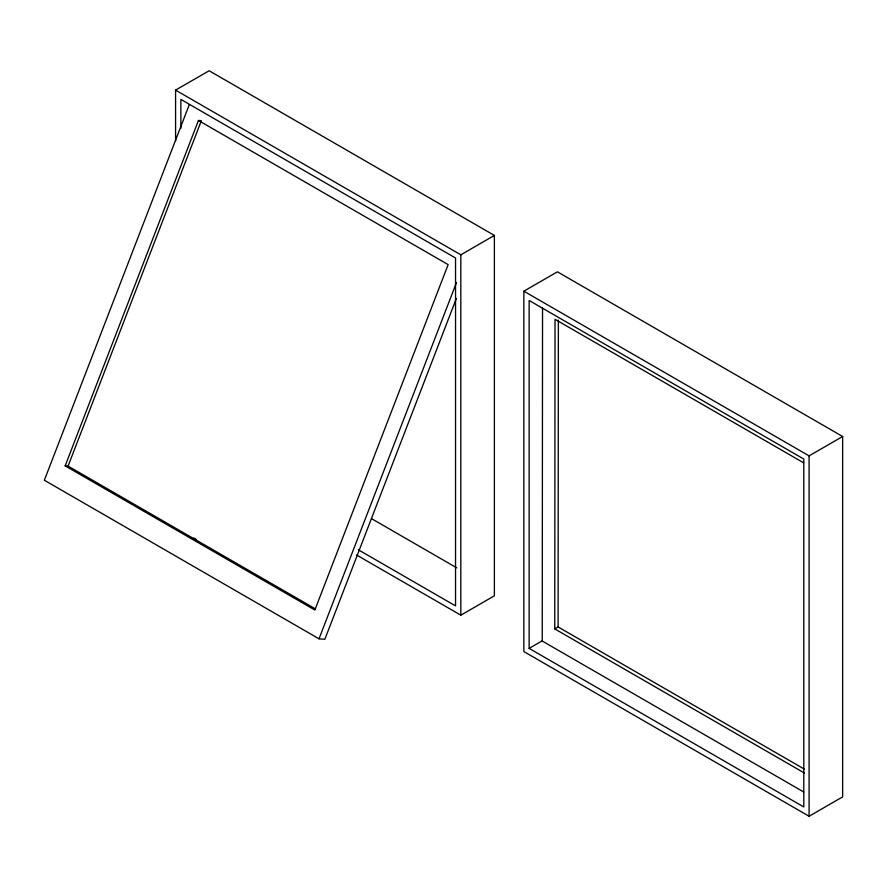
<?xml version="1.0" encoding="UTF-8"?>
<svg xmlns="http://www.w3.org/2000/svg" width="887" height="887" viewBox="0 0 887 887"><rect width="100%" height="100%" fill="white"/><g stroke="black" fill="none" stroke-linecap="round" stroke-linejoin="round"><path stroke-width="1.33" d="M175.582 141.21L175.582 90.119L209.144 70.749L494.381 235.432L494.381 595.809L460.83 615.179L356.552 554.985M523.851 291.191L523.851 651.568L809.088 816.251L842.65 796.881L842.65 436.504L557.402 271.821L523.851 291.191L809.088 455.874L842.65 436.504M529.14 648.386L529.14 300.482L803.799 459.056L803.799 806.959L529.14 648.386L542.323 640.769M542.545 307.933L542.245 641.035L803.722 791.991M804.442 773.054L554.752 628.894L555.029 319.298L803.533 462.77M554.752 628.894L558.1 626.954L558.378 320.118M189.319 104.577L44.35 480.233L319.021 638.817L324.842 639.294L456.361 298.487M198.455 120.466L448.146 264.625L314.863 610.023L65.161 465.852L198.455 120.466L200.395 120.621M65.161 465.852L68.077 466.096L201.36 120.699M319.021 638.817L456.506 282.521M175.582 90.119L460.83 254.813L494.381 235.432M371.553 518.651L456.716 567.824M558.1 626.954L804.21 769.04M358.381 549.807L455.541 605.888L455.541 257.995L180.87 99.411L180.87 128.404M193.854 537.988L195.994 539.218M68.077 466.096L315.384 608.881M809.088 455.874L809.088 816.251M460.83 254.813L460.83 615.179"/></g></svg>
